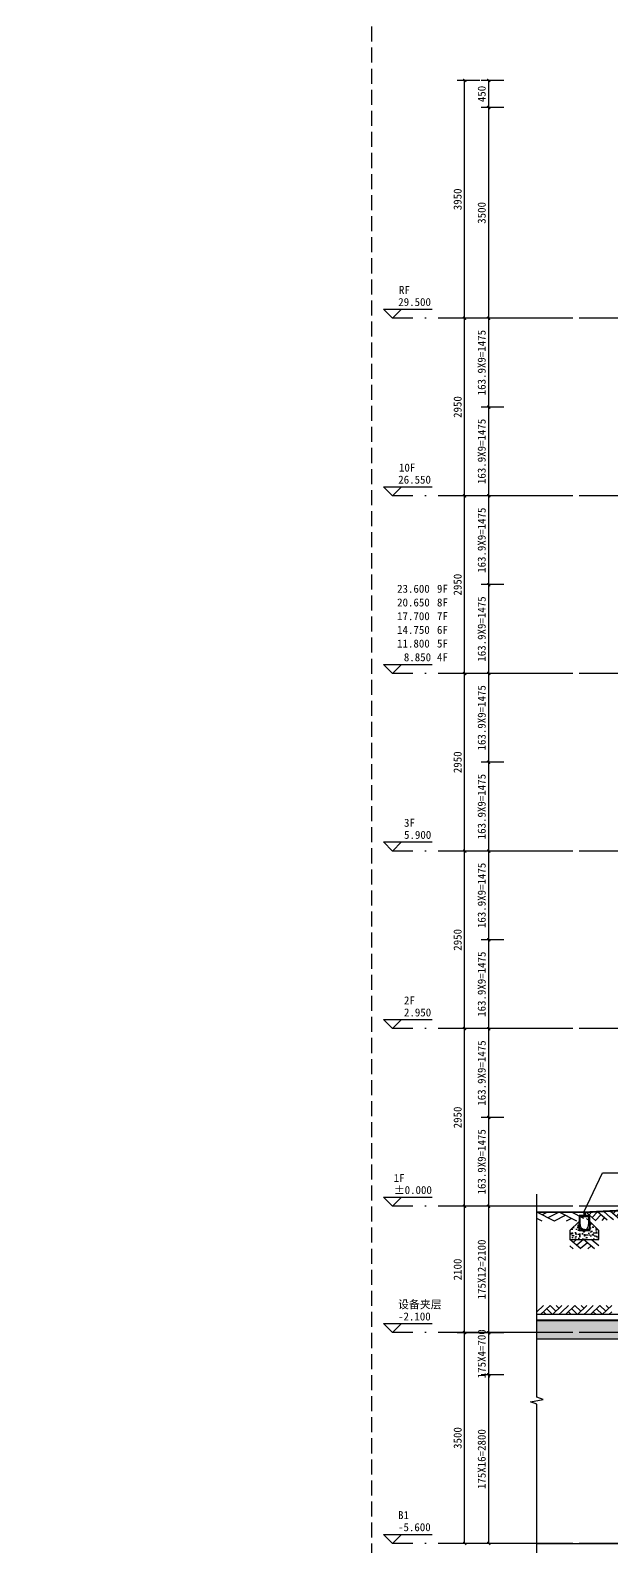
# Model space of a CAD drawing. Extents: x -10817 to 167545, y 26551 to 157048.
# Drawn here: x 118107 to 127766, y 113848 to 139035 of the extents above; entities that cross this region are included whole.
import ezdxf
from ezdxf.xclip import XClip

# ---------------------------------------------------------------- set-up
doc = ezdxf.new("R2010")
doc.units = 0
doc.header["$LTSCALE"] = 1000
doc.header["$MEASUREMENT"] = 0
doc.header["$XCLIPFRAME"] = 0
doc.linetypes.add('$1$DOTE', pattern=[2.42, 2, -0.2, 0.02, -0.2])
doc.linetypes.add('DASH', pattern=[0.35, 0.25, -0.1])
doc.layers.get('Defpoints').update_dxf_attribs({"color": 30, "linetype": 'DASH'})
for name, color, linetype in [('$1$A-ANNO-DOTE', 10, '$1$DOTE'), ('3#-夹层$0$A-ANNO-LEVL', 3, 'Continuous'), ('3#-夹层$0$A-ANNO-TEXT', 7, 'Continuous'), ('3、4#楼 楼梯剖面$0$A-COLU-CONC-HATC', 204, 'Continuous'), ('3、4#楼 楼梯剖面$0$A-ELEV-1', 8, 'Continuous'), ('3、4#楼 楼梯剖面$0$A-WALL-CONC', 9, 'Continuous'), ('3、4#楼 楼梯剖面$0$A-WALL-INSL', 241, 'Continuous'), ('A-ANNO-DIMS', 3, 'Continuous'), ('A-ANNO-NOTE', 3, 'Continuous'), ('A-ANNO-SYMB', 3, 'Continuous'), ('A-ANNO-TEXT', 7, 'Continuous'), ('A-ELEV-1', 8, 'Continuous'), ('A-WALL-INSL', 241, 'Continuous')]:
    doc.layers.add(name, color=color, linetype=linetype)
doc.styles.add('3#-夹层$0$_TCH_DIM', font='')
doc.styles.add('_TCH_DIM_T3', font='')
doc.styles.get("Standard").update_dxf_attribs({"font": ''})
doc.styles.get('3#-夹层$0$_TCH_DIM').set_extended_font_data('SimSun')
doc.styles.get('_TCH_DIM_T3').set_extended_font_data('SimSun')
doc.styles.get('Standard').set_extended_font_data('SimSun')
doc.dimstyles.new('_TCH_ARCH&&50', dxfattribs={"dimtxt": 132.911392, "dimasz": 50, "dimexe": 125, "dimexo": 150, "dimgap": 50, "dimtad": 1, "dimdec": 0, "dimzin": 0, "dimdsep": 46, "dimtxsty": '_TCH_DIM_T3', "dimblk": 'ARCHTICK', "dimcen": 0.09, "dimclrt": 7, "dimazin": 2, "dimtfac": 1, "dimtdec": 0, "dimtix": 1, "dimtmove": 2, "dimatfit": 3, "dimfxl": 50, "dimtolj": 1, "dimtzin": 0, "dimarcsym": 0})

# ---------------------------------------------------------------- blocks, each defined once
blk = doc.blocks.new('3、4#楼 楼梯剖面$0$$LinePat$素土夯实')
at = {"color": 0}
for p, q in [((0, -210), (210, 0)), ((120, -300), (420, 0)), ((420, 0), (608, -188)), ((495, -300), (795, 0)), ((615, 0), (705, -90)), ((210, -210), (300, -300)), ((315, -105), (502, -293)), ((705, -300), (795, -210))]:
    blk.add_line(p, q, dxfattribs=at)
blk = doc.blocks.new('3、4#楼 楼梯剖面')
at = {"layer": '3、4#楼 楼梯剖面$0$A-COLU-CONC-HATC'}
h = blk.add_hatch(dxfattribs=at)
h.set_pattern_fill('混凝土', color=256, scale=20, style=0)
h.set_pattern_definition([(50, (8100, -7e-10), (143.452, -12.5504), [15, -165]), (355, (8100, -7e-10), (-27.7503, 150.4384), [12, -132]), (100.4514, (8111.95, -1.05), (115.702, 137.888), [12.748, -140.2284]), (46.1842, (8100, 40), (213.448, -33.104), [22.5, -247.5]), (96.6356, (8117.79, 37.24), (186.9325, 194.8236), [19.122, -210.3426]), (351.1842, (8100, 40), (186.9324, 194.824), [18, -198]), (21, (8120, 30), (119.3814, -80.5238), [15, -165]), (326, (8120, 30), (48.663, 145.03), [12, -132]), (71.4514, (8129.95, 23.29), (168.0445, 64.506), [12.748, -140.2284]), (37.5, (8100, -7e-10), (2.43197, 66.57877), [0, -130.4, 0, -134, 0, -132.5]), (7.5, (8100, -7e-10), (52.6139, 78.88234), [0, -76.4, 0, -127.4, 0, -50.5]), (327.5, (8055.4, -7e-10), (106.7645, -4.51097), [0, -50, 0, -156, 0, -207]), (317.5, (8035.4, -7e-10), (116.6372, 20.021), [0, -65, 0, -103.6, 0, -147])])
h.paths.add_polyline_path([(13300, 5195), (13300, 5045), (12820, 5045), (12820, 5195), (12970, 5345), (12970, 5195), (13150, 5195), (13150, 5345)])
blk.add_hatch(color=256, dxfattribs=at).paths.add_polyline_path([(13850, 3400), (13850, 3700), (12150, 3700), (12150, 3400)])
at = {"const_width": 30}
blk.add_lwpolyline([(13850, 5500), (13030, 5500), (11030, 5600), (10850, 5600)], dxfattribs=at)
at = {"layer": '3、4#楼 楼梯剖面$0$A-WALL-CONC'}
for p, q in [((13850, 3700), (12150, 3700)), ((13850, 3400), (12150, 3400))]:
    blk.add_line(p, q, dxfattribs=at)
blk.add_lwpolyline([(13300, 5195), (13300, 5045), (12820, 5045), (12820, 5195), (12970, 5345), (12970, 5195), (13150, 5195), (13150, 5345)], close=True, dxfattribs=at)
at = {"layer": '3、4#楼 楼梯剖面$0$A-WALL-INSL'}
for p, q in [((12970, 5445), (13150, 5445)), ((12986.1, 5425), (13133.8, 5425))]:
    blk.add_line(p, q, dxfattribs=at)
for points in [[(13150, 5445), (13150, 5195), (12970, 5195), (12970, 5445)], [(13060, 5210.8), (13038.9, 5214.9), (13022, 5222), (13009.1, 5234.3), (12999.5, 5253.8), (12992.9, 5282.6), (12988.7, 5322.7), (12986.6, 5376.1), (12986, 5445)], [(13050, 5500), (13050, 5445)], [(13060, 5210.8), (13081.1, 5214.9), (13097.9, 5222), (13110.9, 5234.3), (13120.4, 5253.8), (13127.1, 5282.6), (13131.2, 5322.7), (13133.4, 5376.1), (13134, 5445)], [(13070, 5500), (13070, 5445)], [(13060, 5195), (13020.5, 5195), (13020.5, 5205), (12970, 5238)], [(13060, 5195), (13099.4, 5195), (13099.4, 5205), (13150, 5238)]]:
    blk.add_lwpolyline(points, dxfattribs=at)
at = {"layer": 'Defpoints'}
for points in [[(-4250, 20350), (15450, 20350)], [(-4250, 17400), (15450, 17400)], [(-4250, 14450), (15450, 14450)], [(-4250, 11500), (15450, 11500)], [(-4250, 8550), (15450, 8550)], [(-4250, 3500), (15450, 3500)], [(-4250, 0), (15450, 0)]]:
    blk.add_lwpolyline(points, dxfattribs=at)
at = {"layer": 'Defpoints', "color": 2}
blk.add_lwpolyline([(-4250, 5600), (15450, 5600)], dxfattribs=at)
at = {"layer": '3、4#楼 楼梯剖面$0$A-ELEV-1', "xscale": 0.5037731923113022, "yscale": 0.5, "zscale": 0.5, "rotation": 357.137594773885}
for p in [(12230, 5540), (12630, 5520)]:
    blk.add_blockref('3、4#楼 楼梯剖面$0$$LinePat$素土夯实', p, dxfattribs=at)
at = {"layer": '3、4#楼 楼梯剖面$0$A-ELEV-1', "yscale": 0.5, "zscale": 0.5}
for p, xscale in [((13070, 5500), 0.9811320754706789), ((12820, 5045), 0.6037735849050332)]:
    blk.add_blockref('3、4#楼 楼梯剖面$0$$LinePat$素土夯实', p, dxfattribs=dict(at, xscale=xscale))
blk = doc.blocks.new('4#楼-HZS')
at = {"layer": 'Defpoints'}
blk.add_lwpolyline([(233510.1, -33931.3), (342410.1, -33931.3), (342410.1, -91331.3), (233510.1, -91331.3)], close=True, dxfattribs=at)
blk = doc.blocks.new('3、4#楼 北侧门头剖面$0$A$C68743212')
blk.add_blockref('4#楼-HZS', (-260976, 76631, 0))
blk = doc.blocks.new('3、4#楼 北侧门头剖面')
ref = blk.add_blockref('3、4#楼 北侧门头剖面$0$A$C68743212', (4150, 3500, 0), dxfattribs=dict(xscale=-1))
XClip(ref).set_block_clipping_path([(4798.9792002077, -3500), (4798.9792002077, -399.9916608699), (4398.9875394247, 0.0083390431), (-149.727296805, 0.1031708434), (-149.727296805, -30), (0.272703195, -30), (0.272703195, -170), (-149.727296805, -170), (-149.727296805, -200), (450.272703195, -200), (450.8968260299, -800), (300.6421525169, -800), (300.6421525169, -3500), (-349.727296805, -3500), (-349.727296805, 400.1031708434), (5198.9792002077, 400.1031708434), (5198.9792002077, -3500)])
blk = doc.blocks.new('_ArchTick')
at = {"color": 0, "linetype": 'ByBlock', "const_width": 0.4}
blk.add_lwpolyline([(-0.5, -0.5), (0.5, 0.5)], dxfattribs=at)
blk = doc.blocks.new('*D2862')
at = {"layer": 'A-ANNO-DIMS', "color": 0, "lineweight": -2, "transparency": 16777216}
for p, q in [((125573, 117403), (125198, 117403)), ((125323, 113903), (125323, 117403)), ((125573, 113903), (125198, 113903))]:
    blk.add_line(p, q, dxfattribs=at)
at = {"layer": 'Defpoints', "color": 0, "transparency": 16777216}
for p in [(125323, 117403), (125723, 117403), (125723, 113903)]:
    blk.add_point(p, dxfattribs=at)
at = {"layer": 'A-ANNO-DIMS', "color": 0, "lineweight": -2, "transparency": 16777216, "xscale": 50, "yscale": 50, "zscale": 50}
for p, rotation in [((125323, 117403), 90), ((125323, 113903), 270)]:
    blk.add_blockref('_ArchTick', p, dxfattribs=dict(at, rotation=rotation))
at = {"layer": 'A-ANNO-DIMS', "color": 7, "transparency": 16777216, "insert": (125207, 115653), "char_height": 132.9, "attachment_point": 5, "rotation": 90, "style": '_TCH_DIM_T3'}
blk.add_mtext('\\A1;3500', dxfattribs=at)
blk = doc.blocks.new('*D2863')
at = {"layer": 'A-ANNO-DIMS', "color": 0, "lineweight": -2, "transparency": 16777216}
for p, q in [((125573, 119503), (125198, 119503)), ((125323, 117403), (125323, 119503)), ((125573, 117403), (125198, 117403))]:
    blk.add_line(p, q, dxfattribs=at)
at = {"layer": 'Defpoints', "color": 0, "transparency": 16777216}
for p in [(125323, 119503), (125723, 119503), (125723, 117403)]:
    blk.add_point(p, dxfattribs=at)
at = {"layer": 'A-ANNO-DIMS', "color": 0, "lineweight": -2, "transparency": 16777216, "xscale": 50, "yscale": 50, "zscale": 50}
for p, rotation in [((125323, 119503), 90), ((125323, 117403), 270)]:
    blk.add_blockref('_ArchTick', p, dxfattribs=dict(at, rotation=rotation))
at = {"layer": 'A-ANNO-DIMS', "color": 7, "transparency": 16777216, "insert": (125207, 118453), "char_height": 132.9, "attachment_point": 5, "rotation": 90, "style": '_TCH_DIM_T3'}
blk.add_mtext('\\A1;2100', dxfattribs=at)
blk = doc.blocks.new('*D2864')
at = {"layer": 'A-ANNO-DIMS', "color": 0, "lineweight": -2, "transparency": 16777216}
for p, q in [((125573, 122453), (125198, 122453)), ((125323, 119503), (125323, 122453)), ((125573, 119503), (125198, 119503))]:
    blk.add_line(p, q, dxfattribs=at)
at = {"layer": 'Defpoints', "color": 0, "transparency": 16777216}
for p in [(125323, 122453), (125723, 122453), (125723, 119503)]:
    blk.add_point(p, dxfattribs=at)
at = {"layer": 'A-ANNO-DIMS', "color": 0, "lineweight": -2, "transparency": 16777216, "xscale": 50, "yscale": 50, "zscale": 50}
for p, rotation in [((125323, 122453), 90), ((125323, 119503), 270)]:
    blk.add_blockref('_ArchTick', p, dxfattribs=dict(at, rotation=rotation))
at = {"layer": 'A-ANNO-DIMS', "color": 7, "transparency": 16777216, "insert": (125207, 120978), "char_height": 132.9, "attachment_point": 5, "rotation": 90, "style": '_TCH_DIM_T3'}
blk.add_mtext('\\A1;2950', dxfattribs=at)
blk = doc.blocks.new('*D2865')
at = {"layer": 'A-ANNO-DIMS', "color": 0, "lineweight": -2, "transparency": 16777216}
for p, q in [((125573, 125403), (125198, 125403)), ((125323, 122453), (125323, 125403)), ((125573, 122453), (125198, 122453))]:
    blk.add_line(p, q, dxfattribs=at)
at = {"layer": 'Defpoints', "color": 0, "transparency": 16777216}
for p in [(125323, 125403), (125723, 125403), (125723, 122453)]:
    blk.add_point(p, dxfattribs=at)
at = {"layer": 'A-ANNO-DIMS', "color": 0, "lineweight": -2, "transparency": 16777216, "xscale": 50, "yscale": 50, "zscale": 50}
for p, rotation in [((125323, 125403), 90), ((125323, 122453), 270)]:
    blk.add_blockref('_ArchTick', p, dxfattribs=dict(at, rotation=rotation))
at = {"layer": 'A-ANNO-DIMS', "color": 7, "transparency": 16777216, "insert": (125207, 123928), "char_height": 132.9, "attachment_point": 5, "rotation": 90, "style": '_TCH_DIM_T3'}
blk.add_mtext('\\A1;2950', dxfattribs=at)
blk = doc.blocks.new('*D2866')
at = {"layer": 'A-ANNO-DIMS', "color": 0, "lineweight": -2, "transparency": 16777216}
for p, q in [((125573, 128353), (125198, 128353)), ((125323, 125403), (125323, 128353)), ((125573, 125403), (125198, 125403))]:
    blk.add_line(p, q, dxfattribs=at)
at = {"layer": 'Defpoints', "color": 0, "transparency": 16777216}
for p in [(125323, 128353), (125723, 128353), (125723, 125403)]:
    blk.add_point(p, dxfattribs=at)
at = {"layer": 'A-ANNO-DIMS', "color": 0, "lineweight": -2, "transparency": 16777216, "xscale": 50, "yscale": 50, "zscale": 50}
for p, rotation in [((125323, 128353), 90), ((125323, 125403), 270)]:
    blk.add_blockref('_ArchTick', p, dxfattribs=dict(at, rotation=rotation))
at = {"layer": 'A-ANNO-DIMS', "color": 7, "transparency": 16777216, "insert": (125207, 126878), "char_height": 132.9, "attachment_point": 5, "rotation": 90, "style": '_TCH_DIM_T3'}
blk.add_mtext('\\A1;2950', dxfattribs=at)
blk = doc.blocks.new('*D2867')
at = {"layer": 'A-ANNO-DIMS', "color": 0, "lineweight": -2, "transparency": 16777216}
for p, q in [((125573, 131303), (125198, 131303)), ((125323, 128353), (125323, 131303)), ((125573, 128353), (125198, 128353))]:
    blk.add_line(p, q, dxfattribs=at)
at = {"layer": 'Defpoints', "color": 0, "transparency": 16777216}
for p in [(125323, 131303), (125723, 131303), (125723, 128353)]:
    blk.add_point(p, dxfattribs=at)
at = {"layer": 'A-ANNO-DIMS', "color": 0, "lineweight": -2, "transparency": 16777216, "xscale": 50, "yscale": 50, "zscale": 50}
for p, rotation in [((125323, 131303), 90), ((125323, 128353), 270)]:
    blk.add_blockref('_ArchTick', p, dxfattribs=dict(at, rotation=rotation))
at = {"layer": 'A-ANNO-DIMS', "color": 7, "transparency": 16777216, "insert": (125207, 129828), "char_height": 132.9, "attachment_point": 5, "rotation": 90, "style": '_TCH_DIM_T3'}
blk.add_mtext('\\A1;2950', dxfattribs=at)
blk = doc.blocks.new('*D2868')
at = {"layer": 'A-ANNO-DIMS', "color": 0, "lineweight": -2, "transparency": 16777216}
for p, q in [((125573, 134253), (125198, 134253)), ((125323, 131303), (125323, 134253)), ((125573, 131303), (125198, 131303))]:
    blk.add_line(p, q, dxfattribs=at)
at = {"layer": 'Defpoints', "color": 0, "transparency": 16777216}
for p in [(125323, 134253), (125723, 134253), (125723, 131303)]:
    blk.add_point(p, dxfattribs=at)
at = {"layer": 'A-ANNO-DIMS', "color": 0, "lineweight": -2, "transparency": 16777216, "xscale": 50, "yscale": 50, "zscale": 50}
for p, rotation in [((125323, 134253), 90), ((125323, 131303), 270)]:
    blk.add_blockref('_ArchTick', p, dxfattribs=dict(at, rotation=rotation))
at = {"layer": 'A-ANNO-DIMS', "color": 7, "transparency": 16777216, "insert": (125207, 132778), "char_height": 132.9, "attachment_point": 5, "rotation": 90, "style": '_TCH_DIM_T3'}
blk.add_mtext('\\A1;2950', dxfattribs=at)
blk = doc.blocks.new('*D2869')
at = {"layer": 'A-ANNO-DIMS', "color": 0, "lineweight": -2, "transparency": 16777216}
for p, q in [((125573, 138203), (125198, 138203)), ((125323, 134253), (125323, 138203)), ((125573, 134253), (125198, 134253))]:
    blk.add_line(p, q, dxfattribs=at)
at = {"layer": 'Defpoints', "color": 0, "transparency": 16777216}
for p in [(125323, 138203), (125723, 138203), (125723, 134253)]:
    blk.add_point(p, dxfattribs=at)
at = {"layer": 'A-ANNO-DIMS', "color": 0, "lineweight": -2, "transparency": 16777216, "xscale": 50, "yscale": 50, "zscale": 50}
for p, rotation in [((125323, 138203), 90), ((125323, 134253), 270)]:
    blk.add_blockref('_ArchTick', p, dxfattribs=dict(at, rotation=rotation))
at = {"layer": 'A-ANNO-DIMS', "color": 7, "transparency": 16777216, "insert": (125207, 136228), "char_height": 132.9, "attachment_point": 5, "rotation": 90, "style": '_TCH_DIM_T3'}
blk.add_mtext('\\A1;3950', dxfattribs=at)
blk = doc.blocks.new('*D2870')
at = {"layer": 'A-ANNO-DIMS', "color": 0, "lineweight": -2, "transparency": 16777216}
for p, q in [((125973, 116703), (125598, 116703)), ((125723, 113903), (125723, 116703)), ((125973, 113903), (125598, 113903))]:
    blk.add_line(p, q, dxfattribs=at)
at = {"layer": 'Defpoints', "color": 0, "transparency": 16777216}
for p in [(125723, 116703), (126123, 116703), (126123, 113903)]:
    blk.add_point(p, dxfattribs=at)
at = {"layer": 'A-ANNO-DIMS', "color": 0, "lineweight": -2, "transparency": 16777216, "xscale": 50, "yscale": 50, "zscale": 50}
for p, rotation in [((125723, 116703), 90), ((125723, 113903), 270)]:
    blk.add_blockref('_ArchTick', p, dxfattribs=dict(at, rotation=rotation))
at = {"layer": 'A-ANNO-DIMS', "color": 7, "transparency": 16777216, "insert": (125607, 115303), "char_height": 132.91, "attachment_point": 5, "rotation": 90, "style": '_TCH_DIM_T3'}
blk.add_mtext('\\A1;175X16=2800', dxfattribs=at)
blk = doc.blocks.new('*D2871')
at = {"layer": 'A-ANNO-DIMS', "color": 0, "lineweight": -2, "transparency": 16777216}
for p, q in [((125973, 117403), (125598, 117403)), ((125723, 117403), (125723, 117453)), ((125723, 116703), (125723, 117403)), ((125973, 116703), (125598, 116703)), ((125723, 116703), (125723, 116653))]:
    blk.add_line(p, q, dxfattribs=at)
at = {"layer": 'Defpoints', "color": 0, "transparency": 16777216}
for p in [(125723, 117403), (126123, 117403), (126123, 116703)]:
    blk.add_point(p, dxfattribs=at)
at = {"layer": 'A-ANNO-DIMS', "color": 0, "lineweight": -2, "transparency": 16777216, "xscale": 50, "yscale": 50, "zscale": 50}
for p, rotation in [((125723, 117403), 270), ((125723, 116703), 90)]:
    blk.add_blockref('_ArchTick', p, dxfattribs=dict(at, rotation=rotation))
at = {"layer": 'A-ANNO-DIMS', "color": 7, "transparency": 16777216, "insert": (125607, 117053), "char_height": 132.91, "attachment_point": 5, "rotation": 90, "style": '_TCH_DIM_T3'}
blk.add_mtext('\\A1;175X4=700', dxfattribs=at)
blk = doc.blocks.new('*D2872')
at = {"layer": 'A-ANNO-DIMS', "color": 0, "lineweight": -2, "transparency": 16777216}
for p, q in [((125973, 119503), (125598, 119503)), ((125723, 117403), (125723, 119503)), ((125973, 117403), (125598, 117403))]:
    blk.add_line(p, q, dxfattribs=at)
at = {"layer": 'Defpoints', "color": 0, "transparency": 16777216}
for p in [(125723, 119503), (126123, 119503), (126123, 117403)]:
    blk.add_point(p, dxfattribs=at)
at = {"layer": 'A-ANNO-DIMS', "color": 0, "lineweight": -2, "transparency": 16777216, "xscale": 50, "yscale": 50, "zscale": 50}
for p, rotation in [((125723, 119503), 90), ((125723, 117403), 270)]:
    blk.add_blockref('_ArchTick', p, dxfattribs=dict(at, rotation=rotation))
at = {"layer": 'A-ANNO-DIMS', "color": 7, "transparency": 16777216, "insert": (125607, 118453), "char_height": 132.91, "attachment_point": 5, "rotation": 90, "style": '_TCH_DIM_T3'}
blk.add_mtext('\\A1;175X12=2100', dxfattribs=at)
blk = doc.blocks.new('*D2873')
at = {"layer": 'A-ANNO-DIMS', "color": 0, "lineweight": -2, "transparency": 16777216}
for p, q in [((125973, 120978), (125598, 120978)), ((125723, 119503), (125723, 120978)), ((125973, 119503), (125598, 119503))]:
    blk.add_line(p, q, dxfattribs=at)
at = {"layer": 'Defpoints', "color": 0, "transparency": 16777216}
for p in [(125723, 120978), (126123, 120978), (126123, 119503)]:
    blk.add_point(p, dxfattribs=at)
at = {"layer": 'A-ANNO-DIMS', "color": 0, "lineweight": -2, "transparency": 16777216, "xscale": 50, "yscale": 50, "zscale": 50}
for p, rotation in [((125723, 120978), 90), ((125723, 119503), 270)]:
    blk.add_blockref('_ArchTick', p, dxfattribs=dict(at, rotation=rotation))
at = {"layer": 'A-ANNO-DIMS', "color": 7, "transparency": 16777216, "insert": (125607, 120241), "char_height": 132.91, "attachment_point": 5, "rotation": 90, "style": '_TCH_DIM_T3'}
blk.add_mtext('\\A1;163.9X9=1475', dxfattribs=at)
blk = doc.blocks.new('*D2874')
at = {"layer": 'A-ANNO-DIMS', "color": 0, "lineweight": -2, "transparency": 16777216}
for p, q in [((125973, 122453), (125598, 122453)), ((125723, 120978), (125723, 122453)), ((125973, 120978), (125598, 120978))]:
    blk.add_line(p, q, dxfattribs=at)
at = {"layer": 'Defpoints', "color": 0, "transparency": 16777216}
for p in [(125723, 122453), (126123, 122453), (126123, 120978)]:
    blk.add_point(p, dxfattribs=at)
at = {"layer": 'A-ANNO-DIMS', "color": 0, "lineweight": -2, "transparency": 16777216, "xscale": 50, "yscale": 50, "zscale": 50}
for p, rotation in [((125723, 122453), 90), ((125723, 120978), 270)]:
    blk.add_blockref('_ArchTick', p, dxfattribs=dict(at, rotation=rotation))
at = {"layer": 'A-ANNO-DIMS', "color": 7, "transparency": 16777216, "insert": (125607, 121716), "char_height": 132.91, "attachment_point": 5, "rotation": 90, "style": '_TCH_DIM_T3'}
blk.add_mtext('\\A1;163.9X9=1475', dxfattribs=at)
blk = doc.blocks.new('*D2875')
at = {"layer": 'A-ANNO-DIMS', "color": 0, "lineweight": -2, "transparency": 16777216}
for p, q in [((125973, 123928), (125598, 123928)), ((125723, 122453), (125723, 123928)), ((125973, 122453), (125598, 122453))]:
    blk.add_line(p, q, dxfattribs=at)
at = {"layer": 'Defpoints', "color": 0, "transparency": 16777216}
for p in [(125723, 123928), (126123, 123928), (126123, 122453)]:
    blk.add_point(p, dxfattribs=at)
at = {"layer": 'A-ANNO-DIMS', "color": 0, "lineweight": -2, "transparency": 16777216, "xscale": 50, "yscale": 50, "zscale": 50}
for p, rotation in [((125723, 123928), 90), ((125723, 122453), 270)]:
    blk.add_blockref('_ArchTick', p, dxfattribs=dict(at, rotation=rotation))
at = {"layer": 'A-ANNO-DIMS', "color": 7, "transparency": 16777216, "insert": (125607, 123191), "char_height": 132.91, "attachment_point": 5, "rotation": 90, "style": '_TCH_DIM_T3'}
blk.add_mtext('\\A1;163.9X9=1475', dxfattribs=at)
blk = doc.blocks.new('*D2876')
at = {"layer": 'A-ANNO-DIMS', "color": 0, "lineweight": -2, "transparency": 16777216}
for p, q in [((125973, 125403), (125598, 125403)), ((125723, 123928), (125723, 125403)), ((125973, 123928), (125598, 123928))]:
    blk.add_line(p, q, dxfattribs=at)
at = {"layer": 'Defpoints', "color": 0, "transparency": 16777216}
for p in [(125723, 125403), (126123, 125403), (126123, 123928)]:
    blk.add_point(p, dxfattribs=at)
at = {"layer": 'A-ANNO-DIMS', "color": 0, "lineweight": -2, "transparency": 16777216, "xscale": 50, "yscale": 50, "zscale": 50}
for p, rotation in [((125723, 125403), 90), ((125723, 123928), 270)]:
    blk.add_blockref('_ArchTick', p, dxfattribs=dict(at, rotation=rotation))
at = {"layer": 'A-ANNO-DIMS', "color": 7, "transparency": 16777216, "insert": (125607, 124666), "char_height": 132.91, "attachment_point": 5, "rotation": 90, "style": '_TCH_DIM_T3'}
blk.add_mtext('\\A1;163.9X9=1475', dxfattribs=at)
blk = doc.blocks.new('*D2877')
at = {"layer": 'A-ANNO-DIMS', "color": 0, "lineweight": -2, "transparency": 16777216}
for p, q in [((125973, 126878), (125598, 126878)), ((125723, 125403), (125723, 126878)), ((125973, 125403), (125598, 125403))]:
    blk.add_line(p, q, dxfattribs=at)
at = {"layer": 'Defpoints', "color": 0, "transparency": 16777216}
for p in [(125723, 126878), (126123, 126878), (126123, 125403)]:
    blk.add_point(p, dxfattribs=at)
at = {"layer": 'A-ANNO-DIMS', "color": 0, "lineweight": -2, "transparency": 16777216, "xscale": 50, "yscale": 50, "zscale": 50}
for p, rotation in [((125723, 126878), 90), ((125723, 125403), 270)]:
    blk.add_blockref('_ArchTick', p, dxfattribs=dict(at, rotation=rotation))
at = {"layer": 'A-ANNO-DIMS', "color": 7, "transparency": 16777216, "insert": (125607, 126141), "char_height": 132.91, "attachment_point": 5, "rotation": 90, "style": '_TCH_DIM_T3'}
blk.add_mtext('\\A1;163.9X9=1475', dxfattribs=at)
blk = doc.blocks.new('*D2878')
at = {"layer": 'A-ANNO-DIMS', "color": 0, "lineweight": -2, "transparency": 16777216}
for p, q in [((125973, 128353), (125598, 128353)), ((125723, 126878), (125723, 128353)), ((125973, 126878), (125598, 126878))]:
    blk.add_line(p, q, dxfattribs=at)
at = {"layer": 'Defpoints', "color": 0, "transparency": 16777216}
for p in [(125723, 128353), (126123, 128353), (126123, 126878)]:
    blk.add_point(p, dxfattribs=at)
at = {"layer": 'A-ANNO-DIMS', "color": 0, "lineweight": -2, "transparency": 16777216, "xscale": 50, "yscale": 50, "zscale": 50}
for p, rotation in [((125723, 128353), 90), ((125723, 126878), 270)]:
    blk.add_blockref('_ArchTick', p, dxfattribs=dict(at, rotation=rotation))
at = {"layer": 'A-ANNO-DIMS', "color": 7, "transparency": 16777216, "insert": (125607, 127616), "char_height": 132.91, "attachment_point": 5, "rotation": 90, "style": '_TCH_DIM_T3'}
blk.add_mtext('\\A1;163.9X9=1475', dxfattribs=at)
blk = doc.blocks.new('*D2879')
at = {"layer": 'A-ANNO-DIMS', "color": 0, "lineweight": -2, "transparency": 16777216}
for p, q in [((125973, 129828), (125598, 129828)), ((125723, 128353), (125723, 129828)), ((125973, 128353), (125598, 128353))]:
    blk.add_line(p, q, dxfattribs=at)
at = {"layer": 'Defpoints', "color": 0, "transparency": 16777216}
for p in [(125723, 129828), (126123, 129828), (126123, 128353)]:
    blk.add_point(p, dxfattribs=at)
at = {"layer": 'A-ANNO-DIMS', "color": 0, "lineweight": -2, "transparency": 16777216, "xscale": 50, "yscale": 50, "zscale": 50}
for p, rotation in [((125723, 129828), 90), ((125723, 128353), 270)]:
    blk.add_blockref('_ArchTick', p, dxfattribs=dict(at, rotation=rotation))
at = {"layer": 'A-ANNO-DIMS', "color": 7, "transparency": 16777216, "insert": (125607, 129091), "char_height": 132.91, "attachment_point": 5, "rotation": 90, "style": '_TCH_DIM_T3'}
blk.add_mtext('\\A1;163.9X9=1475', dxfattribs=at)
blk = doc.blocks.new('*D2880')
at = {"layer": 'A-ANNO-DIMS', "color": 0, "lineweight": -2, "transparency": 16777216}
for p, q in [((125973, 131303), (125598, 131303)), ((125723, 129828), (125723, 131303)), ((125973, 129828), (125598, 129828))]:
    blk.add_line(p, q, dxfattribs=at)
at = {"layer": 'Defpoints', "color": 0, "transparency": 16777216}
for p in [(125723, 131303), (126123, 131303), (126123, 129828)]:
    blk.add_point(p, dxfattribs=at)
at = {"layer": 'A-ANNO-DIMS', "color": 0, "lineweight": -2, "transparency": 16777216, "xscale": 50, "yscale": 50, "zscale": 50}
for p, rotation in [((125723, 131303), 90), ((125723, 129828), 270)]:
    blk.add_blockref('_ArchTick', p, dxfattribs=dict(at, rotation=rotation))
at = {"layer": 'A-ANNO-DIMS', "color": 7, "transparency": 16777216, "insert": (125607, 130566), "char_height": 132.91, "attachment_point": 5, "rotation": 90, "style": '_TCH_DIM_T3'}
blk.add_mtext('\\A1;163.9X9=1475', dxfattribs=at)
blk = doc.blocks.new('*D2881')
at = {"layer": 'A-ANNO-DIMS', "color": 0, "lineweight": -2, "transparency": 16777216}
for p, q in [((125973, 132778), (125598, 132778)), ((125723, 131303), (125723, 132778)), ((125973, 131303), (125598, 131303))]:
    blk.add_line(p, q, dxfattribs=at)
at = {"layer": 'Defpoints', "color": 0, "transparency": 16777216}
for p in [(125723, 132778), (126123, 132778), (126123, 131303)]:
    blk.add_point(p, dxfattribs=at)
at = {"layer": 'A-ANNO-DIMS', "color": 0, "lineweight": -2, "transparency": 16777216, "xscale": 50, "yscale": 50, "zscale": 50}
for p, rotation in [((125723, 132778), 90), ((125723, 131303), 270)]:
    blk.add_blockref('_ArchTick', p, dxfattribs=dict(at, rotation=rotation))
at = {"layer": 'A-ANNO-DIMS', "color": 7, "transparency": 16777216, "insert": (125607, 132041), "char_height": 132.91, "attachment_point": 5, "rotation": 90, "style": '_TCH_DIM_T3'}
blk.add_mtext('\\A1;163.9X9=1475', dxfattribs=at)
blk = doc.blocks.new('*D2882')
at = {"layer": 'A-ANNO-DIMS', "color": 0, "lineweight": -2, "transparency": 16777216}
for p, q in [((125973, 134253), (125598, 134253)), ((125723, 132778), (125723, 134253)), ((125973, 132778), (125598, 132778))]:
    blk.add_line(p, q, dxfattribs=at)
at = {"layer": 'Defpoints', "color": 0, "transparency": 16777216}
for p in [(125723, 134253), (126123, 134253), (126123, 132778)]:
    blk.add_point(p, dxfattribs=at)
at = {"layer": 'A-ANNO-DIMS', "color": 0, "lineweight": -2, "transparency": 16777216, "xscale": 50, "yscale": 50, "zscale": 50}
for p, rotation in [((125723, 134253), 90), ((125723, 132778), 270)]:
    blk.add_blockref('_ArchTick', p, dxfattribs=dict(at, rotation=rotation))
at = {"layer": 'A-ANNO-DIMS', "color": 7, "transparency": 16777216, "insert": (125607, 133516), "char_height": 132.91, "attachment_point": 5, "rotation": 90, "style": '_TCH_DIM_T3'}
blk.add_mtext('\\A1;163.9X9=1475', dxfattribs=at)
blk = doc.blocks.new('*D2883')
at = {"layer": 'A-ANNO-DIMS', "color": 0, "lineweight": -2, "transparency": 16777216}
for p, q in [((125973, 137753), (125598, 137753)), ((125723, 134253), (125723, 137753)), ((125973, 134253), (125598, 134253))]:
    blk.add_line(p, q, dxfattribs=at)
at = {"layer": 'Defpoints', "color": 0, "transparency": 16777216}
for p in [(125723, 137753), (126123, 137753), (126123, 134253)]:
    blk.add_point(p, dxfattribs=at)
at = {"layer": 'A-ANNO-DIMS', "color": 0, "lineweight": -2, "transparency": 16777216, "xscale": 50, "yscale": 50, "zscale": 50}
for p, rotation in [((125723, 137753), 90), ((125723, 134253), 270)]:
    blk.add_blockref('_ArchTick', p, dxfattribs=dict(at, rotation=rotation))
at = {"layer": 'A-ANNO-DIMS', "color": 7, "transparency": 16777216, "insert": (125607, 136003), "char_height": 132.9, "attachment_point": 5, "rotation": 90, "style": '_TCH_DIM_T3'}
blk.add_mtext('\\A1;3500', dxfattribs=at)
blk = doc.blocks.new('*D2884')
at = {"layer": 'A-ANNO-DIMS', "color": 0, "lineweight": -2, "transparency": 16777216}
for p, q in [((125973, 138203), (125598, 138203)), ((125723, 137753), (125723, 138203)), ((125973, 137753), (125598, 137753))]:
    blk.add_line(p, q, dxfattribs=at)
at = {"layer": 'Defpoints', "color": 0, "transparency": 16777216}
for p in [(125723, 138203), (126123, 138203), (126123, 137753)]:
    blk.add_point(p, dxfattribs=at)
at = {"layer": 'A-ANNO-DIMS', "color": 0, "lineweight": -2, "transparency": 16777216, "xscale": 50, "yscale": 50, "zscale": 50}
for p, rotation in [((125723, 138203), 90), ((125723, 137753), 270)]:
    blk.add_blockref('_ArchTick', p, dxfattribs=dict(at, rotation=rotation))
at = {"layer": 'A-ANNO-DIMS', "color": 7, "transparency": 16777216, "insert": (125607, 137978), "char_height": 132.9, "attachment_point": 5, "rotation": 90, "style": '_TCH_DIM_T3'}
blk.add_mtext('\\A1;450', dxfattribs=at)
blk = doc.blocks.new('$LinePat$素土夯实')
at = {"color": 0}
for p, q in [((0, -210), (210, 0)), ((120, -300), (420, 0)), ((420, 0), (608, -188)), ((495, -300), (795, 0)), ((615, 0), (705, -90)), ((210, -210), (300, -300)), ((315, -105), (502, -293)), ((705, -300), (795, -210))]:
    blk.add_line(p, q, dxfattribs=at)

msp = doc.modelspace()

# ---------------------------------------------------------------- linework, layer by layer
at = {"layer": '$1$A-ANNO-DOTE'}
for points in [[(143823.2, 134253.4), (124123.2, 134253.4)], [(143823.2, 131303.4), (124123.2, 131303.4)], [(143823.2, 128353.4), (124123.2, 128353.4)], [(143823.2, 125403.4), (124123.2, 125403.4)], [(143823.2, 122453.4), (124123.2, 122453.4)], [(143823.2, 117403.4), (124123.2, 117403.4)], [(143823.2, 113903.4), (124123.2, 113903.4)]]:
    msp.add_lwpolyline(points, dxfattribs=at)
at = {"layer": '$1$A-ANNO-DOTE', "color": 2}
msp.add_lwpolyline([(143823.2, 119503.4), (124123.2, 119503.4)], dxfattribs=at)
at = {"layer": '3#-夹层$0$A-ANNO-LEVL'}
for p, q in [((124123.2, 134253.4), (123973.2, 134403.4)), ((123973.2, 134403.4), (124783.3, 134403.4)), ((124123.2, 134253.4), (124273.2, 134403.4)), ((124123.2, 131303.4), (123973.2, 131453.4)), ((123973.2, 131453.4), (124783.3, 131453.4)), ((124123.2, 131303.4), (124273.2, 131453.4)), ((124123.2, 128353.4), (123973.2, 128503.4)), ((123973.2, 128503.4), (124783.3, 128503.4)), ((124123.2, 128353.4), (124273.2, 128503.4)), ((124123.2, 125403.4), (123973.2, 125553.4)), ((123973.2, 125553.4), (124783.3, 125553.4)), ((124123.2, 125403.4), (124273.2, 125553.4)), ((124123.2, 122453.4), (123973.2, 122603.4)), ((123973.2, 122603.4), (124783.3, 122603.4)), ((124123.2, 122453.4), (124273.2, 122603.4)), ((124123.2, 119503.4), (123973.2, 119653.4)), ((123973.2, 119653.4), (124783.3, 119653.4)), ((124123.2, 119503.4), (124273.2, 119653.4)), ((124123.2, 117403.4), (123973.2, 117553.4)), ((123973.2, 117553.4), (124783.3, 117553.4)), ((124123.2, 117403.4), (124273.2, 117553.4)), ((124123.2, 113903.4), (123973.2, 114053.4)), ((123973.2, 114053.4), (124783.3, 114053.4)), ((124123.2, 113903.4), (124273.2, 114053.4))]:
    msp.add_line(p, q, dxfattribs=at)
at = {"layer": 'A-ANNO-NOTE'}
for p, q in [((127303.2, 119403.4), (127613.5, 120060.8)), ((127613.5, 120060.8), (129017.4, 120060.8))]:
    msp.add_line(p, q, dxfattribs=at)
at = {"layer": 'A-ANNO-NOTE', "const_width": 20}
msp.add_lwpolyline([(127299, 119394.4, 1), (127307.5, 119412.5, 1)], format="xyb", close=True, dxfattribs=at)
at = {"layer": 'A-ANNO-SYMB'}
msp.add_lwpolyline([(126523.2, 112843.4), (126523.2, 116217.2), (126418.2, 116255.4), (126628.2, 116292.4), (126523.2, 116329.7), (126523.2, 119703.4)], dxfattribs=at)
at = {"layer": 'A-WALL-INSL'}
msp.add_line((126523.2, 113903.4), (130123.2, 113903.4), dxfattribs=at)
at = {"layer": 'A-WALL-INSL', "linetype": 'DASH', "const_width": 10}
msp.add_lwpolyline([(129553.2, 119503.4), (129553.2, 118673.4), (129503.2, 118673.4), (129503.2, 117623.4), (126523.2, 117623.4)], dxfattribs=at)
at = {"layer": 'A-WALL-INSL'}
msp.add_lwpolyline([(129473.2, 119503.4), (129473.2, 118753.4), (129423.2, 118753.4), (129423.2, 117703.4), (126523.2, 117703.4)], dxfattribs=at)

# ---------------------------------------------------------------- block references
at = {"xscale": -1}
for name, p in [('3、4#楼 楼梯剖面', (140373.2, 113903.4)), ('3、4#楼 北侧门头剖面', (149723.2, 122453.4))]:
    msp.add_blockref(name, p, dxfattribs=at)
at = {"layer": 'A-ELEV-1', "xscale": 0.5211141060191833, "yscale": 0.5, "zscale": 0.5}
for p in [(126523.2, 117853.4), (126937.5, 117853.4), (127351.8, 117853.4)]:
    msp.add_blockref('$LinePat$素土夯实', p, dxfattribs=at)

# ---------------------------------------------------------------- texts
at = {"layer": '3#-夹层$0$A-ANNO-TEXT', "color": 7, "style": '3#-夹层$0$_TCH_DIM'}
for s, p in [('29.500', (124220.4, 134455.9)), ('26.550', (124220.4, 131505.9)), ('23.600', (124201.2, 129693.4)), ('20.650', (124201.2, 129465.9)), ('17.700', (124201.2, 129238.4)), ('14.750', (124201.2, 129010.9)), ('11.800', (124201.2, 128783.4)), ('8.850', (124313.5, 128555.9)), ('5.900', (124316.4, 125605.9)), ('2.950', (124315, 122655.9)), ('%%P0.000', (124145.9, 119705.9)), ('-2.100', (124216.7, 117605.9)), ('-5.600', (124216.7, 114105.9))]:
    msp.add_text(s, height=132.91, dxfattribs=at).set_placement(p)
at = {"layer": 'A-ANNO-TEXT'}
for s, p in [('RF', (124232.3, 134655.9)), ('10F', (124232.3, 131705.9)), ('9F', (124863.5, 129693.4)), ('8F', (124863.5, 129465.9)), ('7F', (124863.5, 129238.4)), ('6F', (124863.5, 129010.9)), ('5F', (124863.5, 128783.4)), ('4F', (124863.5, 128555.9)), ('3F', (124316.4, 125805.9)), ('2F', (124315, 122855.9)), ('1F', (124145.9, 119905.9)), ('设备夹层', (124216.7, 117805.9)), ('B1', (124216.7, 114305.9))]:
    msp.add_text(s, height=132.91, dxfattribs=at).set_placement(p)

# ---------------------------------------------------------------- dimensions: what is measured, and where the dimension line sits
at = {"layer": 'A-ANNO-DIMS'}
for p1, p2, picture, middle in [((125723.2, 134253.4), (125723.2, 138203.4), '*D2869', (125206.7, 136228.4)), ((126123.2, 137753.4), (126123.2, 138203.4), '*D2884', (125606.7, 137978.4)), ((126123.2, 134253.4), (126123.2, 137753.4), '*D2883', (125606.7, 136003.4)), ((125723.2, 131303.4), (125723.2, 134253.4), '*D2868', (125206.7, 132778.4)), ((125723.2, 128353.4), (125723.2, 131303.4), '*D2867', (125206.7, 129828.4)), ((125723.2, 125403.4), (125723.2, 128353.4), '*D2866', (125206.7, 126878.4)), ((125723.2, 122453.4), (125723.2, 125403.4), '*D2865', (125206.7, 123928.4)), ((125723.2, 119503.4), (125723.2, 122453.4), '*D2864', (125206.7, 120978.4)), ((125723.2, 117403.4), (125723.2, 119503.4), '*D2863', (125206.7, 118453.4)), ((125723.2, 113903.4), (125723.2, 117403.4), '*D2862', (125206.7, 115653.4))]:
    dim = msp.add_aligned_dim(p1=p1, p2=p2, distance=400, dimstyle='_TCH_ARCH&&50', dxfattribs=at)
    dim.commit()
    dim.dimension.update_dxf_attribs({"geometry": picture, "text_midpoint": middle})
for p1, p2, text, picture, middle in [((126123.2, 132778.4), (126123.2, 134253.4), '163.9X9=1475', '*D2882', (125606.7, 133515.9)), ((126123.2, 131303.4), (126123.2, 132778.4), '163.9X9=1475', '*D2881', (125606.7, 132040.9)), ((126123.2, 129828.4), (126123.2, 131303.4), '163.9X9=1475', '*D2880', (125606.7, 130565.9)), ((126123.2, 128353.4), (126123.2, 129828.4), '163.9X9=1475', '*D2879', (125606.7, 129090.9)), ((126123.2, 126878.4), (126123.2, 128353.4), '163.9X9=1475', '*D2878', (125606.7, 127615.9)), ((126123.2, 125403.4), (126123.2, 126878.4), '163.9X9=1475', '*D2877', (125606.7, 126140.9)), ((126123.2, 123928.4), (126123.2, 125403.4), '163.9X9=1475', '*D2876', (125606.7, 124665.9)), ((126123.2, 122453.4), (126123.2, 123928.4), '163.9X9=1475', '*D2875', (125606.7, 123190.9)), ((126123.2, 120978.4), (126123.2, 122453.4), '163.9X9=1475', '*D2874', (125606.7, 121715.9)), ((126123.2, 119503.4), (126123.2, 120978.4), '163.9X9=1475', '*D2873', (125606.7, 120240.9)), ((126123.2, 117403.4), (126123.2, 119503.4), '175X12=2100', '*D2872', (125606.7, 118453.4)), ((126123.2, 116703.4), (126123.2, 117403.4), '175X4=700', '*D2871', (125606.7, 117053.4)), ((126123.2, 113903.4), (126123.2, 116703.4), '175X16=2800', '*D2870', (125606.7, 115303.4))]:
    dim = msp.add_aligned_dim(p1=p1, p2=p2, distance=400, text=text, dimstyle='_TCH_ARCH&&50', dxfattribs=at)
    dim.commit()
    dim.dimension.update_dxf_attribs({"geometry": picture, "text_midpoint": middle})

# ---------------------------------------------------------------- next in the draw order: linework, layer by layer
at = {"layer": 'Defpoints'}
msp.add_lwpolyline([(123783.1, 145798.4), (152483.1, 145798.4), (152483.1, 108748.4), (123783.1, 108748.4)], close=True, dxfattribs=at)

doc.saveas('drawing.dxf')
